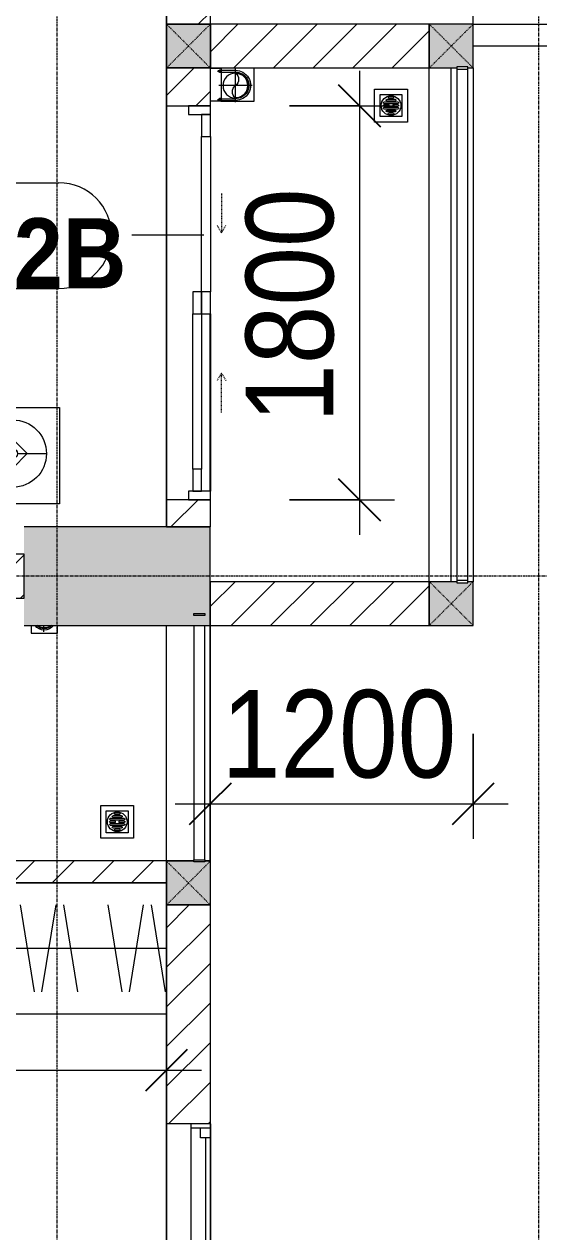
# Model space of a CAD drawing. Header units: millimetres. Extents: x 962 to 241049, y -15958 to 84407.
# Drawn here: x 115782 to 118132, y 58742 to 64259 of the extents above; entities that cross this region are included whole.
import ezdxf

# ---------------------------------------------------------------- set-up
doc = ezdxf.new("R2010")
doc.units = ezdxf.units.MM
for name, pattern in [('Dash', [6, 3, -3]), ('Grid Line', [22.225, 12.7, -3.175, 3.175, -3.175]), ('IMPORT-CENTER _3_', [10.16, 6.35, -1.27, 1.27, -1.27])]:
    doc.linetypes.add(name, pattern=pattern)
for name, color, linetype, lineweight in [('0-1', 7, 'Continuous', 5), ('A-ANNO-DIMS', 211, 'Continuous', 9), ('A-ANNO-DIMS-160', 211, 'Continuous', 9), ('A-DOOR', 31, 'Continuous', 9), ('A-DOOR-FRAM', 31, 'Continuous', 9), ('A-DOOR-HDLN', 31, 'Dash', 9), ('A-DOOR-IDEN', 31, 'Continuous', 9), ('A-FLOR-1', 250, 'Continuous', 9), ('A-FLOR-2', 9, 'Continuous', 9), ('A-FLOR-HRAL', 11, 'Continuous', 9), ('A-FLOR-HRAL-1', 254, 'Continuous', 9), ('A-FLOR-HRAL-2', 9, 'Continuous', 9), ('A-GLAZ', 151, 'Continuous', 9), ('A-WALL', 113, 'Continuous', 9), ('A-WALL-1', 253, 'Continuous', 18), ('A-WALL-2', 9, 'Continuous', 9), ('A-WALL-3', 113, 'Continuous', 18), ('A-WALL-PATT-1', 10, 'Continuous', 9), ('A-WALL-PATT-2', 111, 'Continuous', 9), ('G-IMPT', 8, 'Continuous', 9), ('G-IMPT-2', 8, 'IMPORT-CENTER _3_', 9), ('I-FURN', 30, 'Continuous', 9), ('I-FURN-1', 254, 'Continuous', 9), ('M-EQPM', 50, 'Continuous', 9), ('S-COLS', 52, 'Continuous', 9), ('S-COLS-1', 52, 'Continuous', 5), ('S-COLS-2', 7, 'Continuous', 18), ('S-COLS-6', 52, 'Continuous', 18), ('S-COLS-7', 52, 'Dash', 9), ('S-COLS-HDLN', 52, 'Dash', 9), ('S-GRID-1', 1, 'Grid Line', 9)]:
    doc.layers.add(name, color=color, linetype=linetype, lineweight=lineweight)
doc.styles.add('Arial_B_5', font='arialbd_0.ttf', dxfattribs={"width": 0.9, "height": 320})
doc.styles.add('UTM Avo', font='UTM Avo.ttf', dxfattribs={"width": 0.9, "height": 400})
doc.dimstyles.new('1_Dim_chi_tiet_2_5', dxfattribs={"dimscale": 304.8, "dimtxt": 399.720379, "dimasz": 0.629921, "dimexe": 0.524934, "dimexo": 0.0625, "dimgap": 0.052493, "dimtad": 1, "dimdec": 0, "dimrnd": 5, "dimzin": 0, "dimdsep": 46, "dimtxsty": 'UTM Avo', "dimblk1": 'OBLIQUE', "dimblk2": 'OBLIQUE', "dimsah": 1, "dimcen": 0.09, "dimdle": 0.524934, "dimazin": 0, "dimtfac": 1, "dimtdec": 4, "dimtix": 1, "dimtmove": 0, "dimatfit": 3, "dimfxl": 1.049869, "dimfxlon": 1, "dimtvp": 1, "dimtolj": 1, "dimtzin": 0, "dimarcsym": 2})
doc.dimstyles.new('1_Dim_chi_tiet_2_5_1', dxfattribs={"dimscale": 304.8, "dimtxt": 399.720379, "dimasz": 0.629921, "dimexe": 0.524934, "dimexo": 0.0625, "dimgap": 0.052493, "dimtad": 1, "dimdec": 0, "dimrnd": 5, "dimzin": 0, "dimdsep": 46, "dimtxsty": 'UTM Avo', "dimblk1": 'OBLIQUE', "dimblk2": 'OBLIQUE', "dimsah": 1, "dimcen": 0.09, "dimdle": 0.524934, "dimazin": 0, "dimtfac": 1, "dimtdec": 4, "dimtix": 1, "dimtmove": 0, "dimatfit": 3, "dimfxl": 1.049869, "dimfxlon": 1, "dimtvp": 1, "dimtolj": 1, "dimtzin": 0, "dimarcsym": 2})
pattern_1 = [(45, (63179.03, 0), (-90.50967, 90.50967), [])]

# ---------------------------------------------------------------- blocks, each defined once
blk = doc.blocks.new('NCV_TKTC_KET CAU_rvt-1-TKCS_MB TẦNG 1')
at = {"layer": 'S-COLS-1'}
h = blk.add_hatch(color=256, dxfattribs=at)
h.paths.add_polyline_path([(53427.6, 61511.9), (53452.6, 61511.9), (53452.6, 61961.9), (52602.6, 61961.9), (52602.6, 61511.9), (53377.6, 61511.9)])
h.paths.add_polyline_path([(53377.6, 61556.9), (53377.6, 61566.9), (53427.6, 61566.9), (53427.6, 61556.9)])
at = {"layer": 'A-FLOR-1'}
for p, q in [((53452.6, 61711.9), (53452.6, 61961.9)), ((53452.6, 60436.9), (53452.6, 61511.9)), ((53377.6, 60436.9), (53252.6, 60436.9)), ((53452.6, 60436.9), (53427.6, 60436.9))]:
    blk.add_line(p, q, dxfattribs=at)
at = {"layer": 'S-COLS-2'}
for p, q in [((53452.6, 61961.9), (52602.6, 61961.9)), ((53452.6, 61511.9), (53452.6, 61961.9)), ((52602.6, 61511.9), (53452.6, 61511.9))]:
    blk.add_line(p, q, dxfattribs=at)
blk = doc.blocks.new('LOBBY_SOFA_1 - LOBBY_SOFA_1-V22-TKCS_MB TẦNG 1')
at = {"layer": 'I-FURN'}
for p, q in [((-2128.3, 1548.5), (-1160.3, 1548.5)), ((-2172.3, 1064.5), (-2172.3, 1504.5)), ((-1116.3, 1504.5), (-1116.3, 1064.5)), ((-1160.3, 1020.5), (-2128.3, 1020.5)), ((-2688.2, 633.5), (-3128.2, 633.5)), ((-3128.2, 633.5), (-3128.2, 193.5)), ((-2688.2, 193.5), (-2688.2, 633.5)), ((-2556, 660), (-708, 660)), ((-2556, 0), (-2556, 660)), ((-2457, 66), (-2457, 660)), ((-1907, 143), (-1907, 660)), ((-1357, 143), (-1357, 660)), ((-807, 660), (-807, 66)), ((-708, 660), (-708, 0)), ((-575.9, 633.5), (-135.9, 633.5)), ((-575.9, 193.5), (-575.9, 633.5)), ((-135.9, 633.5), (-135.9, 193.5)), ((-2915.4, 445), (-2915.4, 577)), ((-348.6, 445), (-348.6, 577)), ((-2981.4, 423), (-2915.4, 489)), ((-2915.4, 489), (-2849.4, 423)), ((-348.6, 489), (-414.6, 423)), ((-282.6, 423), (-348.6, 489)), ((-2937.4, 423), (-3069.4, 423)), ((-2915.4, 357), (-2981.4, 423)), ((-2849.4, 423), (-2915.4, 357)), ((-2915.4, 269), (-2915.4, 401)), ((-2893.4, 423), (-2761.4, 423)), ((-370.6, 423), (-502.6, 423)), ((-414.6, 423), (-348.6, 357)), ((-348.6, 357), (-282.6, 423)), ((-348.6, 269), (-348.6, 401)), ((-326.6, 423), (-194.6, 423)), ((-3128.2, 193.5), (-2688.2, 193.5)), ((-135.9, 193.5), (-575.9, 193.5)), ((-807, 143), (-2457, 143)), ((-807, 66), (-2457, 66)), ((-708, 0), (-2556, 0))]:
    blk.add_line(p, q, dxfattribs=at)
for centre, radius in [((-2915.4, 423), 154), ((-348.6, 423), 154), ((-2915.4, 423), 22), ((-348.6, 423), 22)]:
    blk.add_circle(centre, radius, dxfattribs=at)
for centre, start, end in [((-2128.3, 1504.5), 90, 180), ((-1160.3, 1504.5), 0, 90), ((-2128.3, 1064.5), 180, 270), ((-1160.3, 1064.5), 270, 0)]:
    blk.add_arc(centre, 44, start, end, dxfattribs=at)
at = {"layer": 'I-FURN-1'}
for p, q in [((-2128.3, 1548.5), (-1160.3, 1548.5)), ((-2172.3, 1064.5), (-2172.3, 1504.5)), ((-1116.3, 1504.5), (-1116.3, 1064.5)), ((-1160.3, 1020.5), (-2128.3, 1020.5)), ((-3128.2, 633.5), (-2688.2, 633.5)), ((-3128.2, 193.5), (-3128.2, 633.5)), ((-2688.2, 633.5), (-2688.2, 193.5)), ((-2556, 660), (-708, 660)), ((-2556, 0), (-2556, 660)), ((-708, 660), (-708, 0)), ((-575.9, 633.5), (-135.9, 633.5)), ((-575.9, 193.5), (-575.9, 633.5)), ((-135.9, 633.5), (-135.9, 193.5)), ((-2688.2, 193.5), (-3128.2, 193.5)), ((-135.9, 193.5), (-575.9, 193.5)), ((-708, 0), (-2556, 0))]:
    blk.add_line(p, q, dxfattribs=at)
for centre, start, end in [((-2128.3, 1504.5), 90, 180), ((-1160.3, 1504.5), 0, 90), ((-2128.3, 1064.5), 180, 270), ((-1160.3, 1064.5), 270, 0)]:
    blk.add_arc(centre, 44, start, end, dxfattribs=at)
blk = doc.blocks.new('TU DO LV A - TU DO LV A-V17-TKCS_MB TẦNG 1')
at = {"layer": 'I-FURN'}
for p, q in [((0, 0), (3000, 0)), ((0, -600), (0, 0)), ((4.3, -101), (68.9, -499)), ((169, -101), (104.4, -499)), ((202.5, -101), (267.1, -499)), ((404.3, -101), (468.9, -499)), ((569, -101), (504.4, -499)), ((602.5, -101), (667.1, -499)), ((804.3, -101), (868.9, -499)), ((969, -101), (904.4, -499)), ((1002.5, -101), (1067.1, -499)), ((1204.3, -101), (1268.9, -499)), ((1369, -101), (1304.4, -499)), ((1402.5, -101), (1467.1, -499)), ((1604.3, -101), (1668.9, -499)), ((1769, -101), (1704.4, -499)), ((1802.5, -101), (1867.1, -499)), ((2004.3, -101), (2068.9, -499)), ((2169, -101), (2104.4, -499)), ((2202.5, -101), (2267.1, -499)), ((2404.3, -101), (2468.9, -499)), ((2569, -101), (2504.4, -499)), ((2602.5, -101), (2667.1, -499)), ((2804.3, -101), (2868.9, -499)), ((2969, -101), (2904.4, -499)), ((0, -300), (3000, -300))]:
    blk.add_line(p, q, dxfattribs=at)
at = {"layer": 'I-FURN-1'}
for p, q in [((0, 0), (3000, 0)), ((0, -600), (0, 0))]:
    blk.add_line(p, q, dxfattribs=at)
blk = doc.blocks.new('Railing - 50 x 10mm-457210-TKCS_MB TẦNG 1')
at = {"layer": 'A-FLOR-HRAL-2'}
for p, q in [((25, 5), (-25, 5)), ((-25, 5), (-25, -5)), ((25, -5), (25, 5)), ((-25, -5), (25, -5))]:
    blk.add_line(p, q, dxfattribs=at)
blk = doc.blocks.new('Railing - Railing-641413-TKCS_MB TẦNG 1')
at = {"layer": 'A-FLOR-HRAL-2'}
for p, q in [((30469.2, 52251.2), (30469.2, 51181.2)), ((30519.2, 51181.2), (30519.2, 52251.2))]:
    blk.add_line(p, q, dxfattribs=at)
at = {"extrusion": (0, 0, -1), "zscale": -1}
for p in [(-30494.2, 52301.2), (-30494.2, 51176.2)]:
    blk.add_blockref('Railing - 50 x 10mm-457210-TKCS_MB TẦNG 1', p, dxfattribs=at)
blk = doc.blocks.new('NCV_TKTC_TANG 1_rvt-1-TKCS_MB TẦNG 1')
at = {"layer": 'A-WALL-PATT-1'}
h = blk.add_hatch(dxfattribs=at)
h.set_pattern_fill('FP_1', color=256, style=0, pattern_type=2)
h.set_pattern_definition([(45, (0, 0), (-90.50967, 90.50967), [])])
h.paths.add_polyline_path([(50252.6, 60336.9), (53252.6, 60336.9), (53252.6, 60436.9), (50252.6, 60436.9)])
at = {"layer": 'A-FLOR-2'}
for p, q in [((53252.6, 61961.9), (53252.6, 64836.9)), ((54452.6, 61711.9), (54452.6, 64058.6)), ((53252.6, 63885.3), (53252.6, 62085.3)), ((53452.6, 62125.3), (53452.6, 62935.5)), ((53252.6, 60336.9), (50252.6, 60336.9)), ((53252.6, 59736.9), (53252.6, 60336.9)), ((53252.6, 56736.9), (53252.6, 59736.9))]:
    blk.add_line(p, q, dxfattribs=at)
at = {"layer": 'A-WALL-1'}
for p, q in [((53252.6, 60436.9), (50252.6, 60436.9)), ((53252.6, 60336.9), (53252.6, 60436.9)), ((50252.6, 60336.9), (53252.6, 60336.9))]:
    blk.add_line(p, q, dxfattribs=at)
at = {"layer": 'A-WALL-2'}
for p, q in [((53252.6, 60437.3), (53252.6, 61511.9)), ((53452.6, 61511.9), (53452.6, 60437.3)), ((53252.6, 60437.3), (53377.6, 60437.3)), ((53427.6, 60437.3), (53452.6, 60437.3))]:
    blk.add_line(p, q, dxfattribs=at)
at = {"layer": 'A-FLOR-HRAL-1'}
blk.add_blockref('Railing - Railing-641413-TKCS_MB TẦNG 1', (22908.5, 9260.7), dxfattribs=at)
at = {"layer": 'I-FURN-1'}
blk.add_blockref('LOBBY_SOFA_1 - LOBBY_SOFA_1-V22-TKCS_MB TẦNG 1', (52899.1, 61874.1), dxfattribs=at)
at = {"layer": 'I-FURN-1', "rotation": 180}
blk.add_blockref('TU DO LV A - TU DO LV A-V17-TKCS_MB TẦNG 1', (53252.6, 59736.9), dxfattribs=at)
blk = doc.blocks.new('1_FAMILY RVT - W01-WxH 1400x1400xmm-389822-TKCS_MB TẦNG 1')
at = {"layer": 'A-GLAZ'}
for p, q in [((248.4, 172.39), (299.2, 197.79)), ((248.4, 172.39), (299.2, 146.99)), ((248.4, 172.39), (451.6, 172.39)), ((-700, 96.19), (-700, -103.81)), ((700, 96.19), (-700, 96.19)), ((-700, 96.19), (-636.5, 96.19)), ((-680.95, 96.19), (-680.95, 7.29)), ((-636.5, 96.19), (-22.225, 96.19)), ((-636.5, 96.19), (-636.5, 51.74)), ((-636.5, 73.965), (-22.225, 73.965)), ((-22.225, 7.29), (-22.225, 96.19)), ((-22.225, 96.19), (22.225, 96.19)), ((22.225, 96.19), (680.95, 96.19)), ((22.225, 96.19), (22.225, 7.29)), ((680.95, 96.19), (700, 96.19)), ((680.95, 96.19), (680.95, 7.29)), ((700, -103.81), (700, 96.19)), ((-700, 7.29), (-680.95, 7.29)), ((-636.5, 51.74), (-680.95, 51.74)), ((-680.95, 7.29), (-22.225, 7.29)), ((22.225, 51.74), (-22.225, 51.74)), ((-22.225, 7.29), (22.225, 7.29)), ((22.225, 29.515), (636.5, 29.515)), ((22.225, 7.29), (636.5, 7.29)), ((636.5, 51.74), (636.5, 7.29)), ((680.95, 51.74), (636.5, 51.74)), ((636.5, 7.29), (700, 7.29)), ((-700, -103.81), (700, -103.81))]:
    blk.add_line(p, q, dxfattribs=at)
blk = doc.blocks.new('DEG_02-DEG_03 - DEG_02B-1800x2400mm-CỬA ĐI 02 CÁNH TRƯỢT-2213204-TKCS_MB TẦNG 1')
at = {"layer": 'A-DOOR'}
for p, q in [((-760, 100), (-860, 100)), ((-860, 100), (-860, 60)), ((-860, 60), (-760, 60)), ((-760, 60), (-760, 100)), ((-760, 100), (-50, 100)), ((-50, 60), (-760, 60)), ((50, 100), (-50, 100)), ((-50, 100), (-50, 60)), ((50, 60), (-50, 60)), ((-50, 60), (-50, 20)), ((-50, 60), (50, 60)), ((50, 60), (50, 100)), ((50, 20), (50, 60)), ((50, 60), (760, 60)), ((860, 60), (760, 60)), ((760, 60), (760, 20)), ((860, 20), (860, 60)), ((-50, 20), (50, 20)), ((760, 20), (50, 20)), ((760, 20), (860, 20))]:
    blk.add_line(p, q, dxfattribs=at)
at = {"layer": 'A-DOOR-FRAM'}
for p, q in [((-860, 100), (-900, 100)), ((-900, 100), (-900, 0)), ((-860, 0), (-860, 100)), ((900, 100), (860, 100)), ((860, 100), (860, 0)), ((900, 0), (900, 100)), ((-900, 0), (-860, 0)), ((860, 0), (900, 0))]:
    blk.add_line(p, q, dxfattribs=at)
at = {"layer": 'A-DOOR-HDLN'}
for p, q in [((-320.4, 151.1), (-355, 171.1)), ((320.4, 151.1), (355, 171.1)), ((-500.4, 151.1), (-320.4, 151.1)), ((-320.4, 151.1), (-355, 131.1)), ((320.4, 151.1), (355, 131.1)), ((500.4, 151.1), (320.4, 151.1))]:
    blk.add_line(p, q, dxfattribs=at)
blk = doc.blocks.new('Railing - 50 x 10mm-1251311-TKCS_MB TẦNG 1')
at = {"layer": 'A-FLOR-HRAL'}
for p, q in [((25, 5), (-25, 5)), ((-25, 5), (-25, -5)), ((25, -5), (25, 5)), ((-25, -5), (25, -5))]:
    blk.add_line(p, q, dxfattribs=at)
blk = doc.blocks.new('Railing - Railing-1598472-TKCS_MB TẦNG 1')
at = {"layer": 'A-FLOR-HRAL'}
for p, q in [((54578.6, 64053.6), (54578.6, 61716.9)), ((54628.6, 61716.9), (54628.6, 64053.6))]:
    blk.add_line(p, q, dxfattribs=at)
for p in [(54603.6, 64058.6), (54603.6, 61711.9)]:
    blk.add_blockref('Railing - 50 x 10mm-1251311-TKCS_MB TẦNG 1', p)
blk = doc.blocks.new('TKTC_XREF_251221_MB TANG 1 - TKTC_XREF_260130_MB TANG 1_dwg_THU NUOC - THU NUOC-444531-TKCS_MB TẦNG 1-4202124-TKCS_MB TẦNG 1')
at = {"layer": 'M-EQPM'}
for p, q in [((-23.3, 10.8), (40.9, 10.8)), ((40.9, 4.8), (-23.3, 4.8)), ((-11, 23.3), (28.5, 23.3)), ((28.5, 17.3), (-11, 17.3)), ((-1.1, 35.6), (18.5, 35.6)), ((18.5, 29.6), (-1.1, 29.6)), ((-23.3, -13.6), (40.9, -13.6)), ((40.9, -19.6), (-23.3, -19.6)), ((-11, -26.1), (28.5, -26.1)), ((28.5, -32.1), (-11, -32.1)), ((-1.1, -38.5), (18.5, -38.5)), ((18.5, -44.5), (-1.1, -44.5))]:
    blk.add_line(p, q, dxfattribs=at)
at = {"layer": 'M-EQPM', "flags": 128}
for points in [[(83.7, -79.4), (83.7, 70.6), (-66.3, 70.6), (-66.3, -79.4)], [(58.7, -54.4), (58.7, 45.6), (-41.3, 45.6), (-41.3, -54.4)]]:
    blk.add_lwpolyline(points, close=True, dxfattribs=at)
for points in [[(-23.3, -1.2), (0.7, -1.2), (0.7, -7.2), (-23.3, -7.2)], [(40.9, -7.2), (16.7, -7.2), (16.7, -1.2), (40.9, -1.2)]]:
    blk.add_lwpolyline(points, dxfattribs=at)
at = {"layer": 'M-EQPM'}
for centre, radius, start, end in [((8.7, -4.4), 45, 360, 180), ((8.7, -4.4), 45, 360, 180), ((-23.3, 7.8), 3, 90, 270), ((-11, 20.3), 3, 90, 270), ((-1.1, 32.6), 3, 90, 270), ((18.5, 32.6), 3, 270, 90), ((28.5, 20.3), 3, 270, 90), ((40.9, 7.8), 3, 270, 90), ((8.7, -4.4), 45, 180, 360), ((8.7, -4.4), 45, 180, 360), ((-23.3, -4.2), 3, 90, 270), ((-23.3, -16.6), 3, 90, 270), ((-11, -29.1), 3, 90, 270), ((-1.1, -41.5), 3, 90, 270), ((18.5, -41.5), 3, 270, 90), ((28.5, -29.1), 3, 270, 90), ((40.9, -4.2), 3, 270, 90), ((40.9, -16.6), 3, 270, 90)]:
    blk.add_arc(centre, radius, start, end, dxfattribs=at)
blk = doc.blocks.new('TKTC_XREF_251221_MB TANG 1 - TKTC_XREF_260130_MB TANG 1_dwg_CUM U_DN100-V152-TKCS_MB TẦNG 1')
at = {"layer": 'G-IMPT'}
blk.add_hatch(color=256, dxfattribs=at).paths.add_polyline_path([(61, 0), (58.9, -15.8), (52.8, -30.5), (42.7, -42.7), (42.7, -37.2), (49.4, -28.5), (55.1, -14.8), (57, 0), (55.1, 14.8), (49.4, 28.5), (42.7, 38.5), (43.1, 43.1), (52.8, 30.5), (58.9, 15.8)])
for radius, start, end in [(61, 315, 45), (69, 309.03259, 50.96741), (57, 321.37092, 38.62908)]:
    blk.add_arc((0, 0), radius, start, end, dxfattribs=at)
blk = doc.blocks.new('TKTC_XREF_251221_MB TANG 1 - TKTC_XREF_260130_MB TANG 1_dwg_$cc-V153-TKCS_MB TẦNG 1')
at = {"layer": 'G-IMPT'}
for start, end in [(137.64805, 221.83189), (139.23034, 220.2382)]:
    blk.add_arc((0, 0), 0.5, start, end, dxfattribs=at)
at = {"layer": 'G-IMPT-2'}
blk.add_line((-0.673, 0), (-0.357, 0), dxfattribs=at)
blk = doc.blocks.new('TKTC_XREF_251221_MB TANG 1 - TKTC_XREF_260130_MB TANG 1_dwg_CUM U_DN100-4202115-TKCS_MB TẦNG 1')
at = {"layer": 'G-IMPT'}
blk.add_hatch(color=256, dxfattribs=at).paths.add_polyline_path([(0, -61), (0, -57), (14.8, -55.1), (28.5, -49.4), (40.3, -40.3), (49.4, -28.5), (55.1, -14.8), (57, 0), (55.1, 14.8), (49.4, 28.5), (40.3, 40.3), (28.5, 49.4), (14.8, 55.1), (0, 57), (0, 61), (15.8, 58.9), (30.5, 52.8), (43.1, 43.1), (52.8, 30.5), (58.9, 15.8), (61, 0), (58.9, -15.8), (52.8, -30.5), (43.1, -43.1), (30.5, -52.8), (15.8, -58.9)])
for p, q in [((-79.1, 66.6), (-79.1, 63.4)), ((-76.6, 66.6), (-76.6, 63.4)), ((-74.6, 66.6), (-74.6, 63.4)), ((-72.7, 69.3), (-72.7, 60.7)), ((-66.9, 67.9), (-71.7, 67.9)), ((-66.9, 62.1), (-71.7, 62.1)), ((-65, 69), (0, 69)), ((-79.1, -63.4), (-79.1, -66.6)), ((-76.6, -63.4), (-76.6, -66.6)), ((-74.6, -63.4), (-74.6, -66.6)), ((-72.7, -60.7), (-72.7, -69.3)), ((-66.9, -62.1), (-71.7, -62.1)), ((-66.9, -67.9), (-71.7, -67.9)), ((-65, -69), (0, -69))]:
    blk.add_line(p, q, dxfattribs=at)
at = {"layer": 'G-IMPT', "flags": 128}
for points in [[(-72.7, 67.6), (-78.1, 67.6), (-78.1, 62.4), (-72.7, 62.4)], [(-71.7, 59.2), (-66.9, 59.2), (-66.9, 70.8), (-71.7, 70.8)], [(-66.9, 70.8), (-66.9, 72.7), (-65, 72.7), (-65, 57.3), (-66.9, 57.3), (-66.9, 59.2)], [(-65, 61), (0, 61), (0, 57)], [(-72.7, -62.4), (-78.1, -62.4), (-78.1, -67.6), (-72.7, -67.6)], [(-71.7, -70.8), (-66.9, -70.8), (-66.9, -59.2), (-71.7, -59.2)], [(-66.9, -59.2), (-66.9, -57.3), (-65, -57.3), (-65, -72.7), (-66.9, -72.7), (-66.9, -70.8)], [(-65, -61), (0, -61), (0, -57)]]:
    blk.add_lwpolyline(points, dxfattribs=at)
at = {"layer": 'G-IMPT'}
for centre, radius, start, end in [((-78.1, 66.6), 0.96, 90, 180), ((-78.1, 63.4), 0.96, 180, 270), ((-71.1, 69.3), 1.56, 112.6199, 247.3801), ((-67.9, 65), 4.8, 143.1301, 216.8699), ((-71.1, 60.7), 1.56, 112.6199, 247.3801), ((0, 0), 69, 270, 90), ((0, 0), 61, 270, 90), ((0, 0), 57, 270, 90), ((-78.1, -63.4), 0.96, 90, 180), ((-78.1, -66.6), 0.96, 180, 270), ((-71.1, -60.7), 1.56, 112.6199, 247.3801), ((-67.9, -65), 4.8, 143.1301, 216.8699), ((-71.1, -69.3), 1.56, 112.6199, 247.3801)]:
    blk.add_arc(centre, radius, start, end, dxfattribs=at)
blk = doc.blocks.new('TKTC_XREF_251221_MB TANG 1 - TKTC_XREF_260130_MB TANG 1_dwg_$cc-4202121-TKCS_MB TẦNG 1')
at = {"layer": 'G-IMPT'}
blk.add_circle((0, 0), 0.5, dxfattribs=at)
for centre, radius, start, end in [((0, 0), 0.5, 90, 270), ((0.188, 0.25), 0.313, 126.8699, 233.1301), ((-0.188, -0.25), 0.313, 306.8699, 53.1301)]:
    blk.add_arc(centre, radius, start, end, dxfattribs=at)
at = {"layer": 'G-IMPT-2'}
for p, q in [((0, -0.673), (0, 0.673)), ((-0.673, 0), (0.673, 0))]:
    blk.add_line(p, q, dxfattribs=at)
blk = doc.blocks.new('TKTC_XREF_251221_MB TANG 1 - TKTC_XREF_260130_MB TANG 1_dwg-4202109-TKCS_MB TẦNG 1')
at = {"layer": 'G-IMPT'}
for p, q in [((-150516.7, -339834.7), (-150516.7, -339869.7)), ((-149699, -340911.3), (-149699, -339834.7))]:
    blk.add_line(p, q, dxfattribs=at)
at = {"layer": 'G-IMPT', "flags": 128}
for points in [[(-148499.1, -337088.1), (-148499.1, -336309.7), (-149699, -336309.7)], [(-149699, -337289.6), (-149649.3, -337289.9), (-149649.3, -337440.4), (-149699, -337440.1)], [(-150516.7, -339869.7), (-150397.1, -339869.7), (-150397.1, -339834.7)]]:
    blk.add_lwpolyline(points, dxfattribs=at)
blk.add_lwpolyline([(-149649.2, -337440.2), (-149499.5, -337440.2), (-149499.5, -337289.8), (-149649.2, -337289.8)], close=True, dxfattribs=at)
at = {"extrusion": (0, 0, -1)}
for name, p, xscale, yscale, zscale, rotation in [('TKTC_XREF_251221_MB TANG 1 - TKTC_XREF_260130_MB TANG 1_dwg_CUM U_DN100-4202115-TKCS_MB TẦNG 1', (149584.3, -337367.7), 0.9975000000000006, 0.9975000000000006, -0.9975000000000006, 180.000991338195), ('TKTC_XREF_251221_MB TANG 1 - TKTC_XREF_260130_MB TANG 1_dwg_$cc-4202121-TKCS_MB TẦNG 1', (149584.3, -337368.6), 113.7150000000073, 113.7150000000073, -113.7150000000073, 359.9990086636432), ('TKTC_XREF_251221_MB TANG 1 - TKTC_XREF_260130_MB TANG 1_dwg_CUM U_DN100-V152-TKCS_MB TẦNG 1', (150457.3, -339801), 0.7894736842105242, 0.7894736842105242, -0.7894736842105242, 269.9999999984439)]:
    blk.add_blockref(name, p, dxfattribs=dict(at, xscale=xscale, yscale=yscale, zscale=zscale, rotation=rotation))
at = {"extrusion": (0, 0, -1), "zscale": -1}
for p in [(148865.3, -337455.6), (150115.5, -340727.3)]:
    blk.add_blockref('TKTC_XREF_251221_MB TANG 1 - TKTC_XREF_260130_MB TANG 1_dwg_THU NUOC - THU NUOC-444531-TKCS_MB TẦNG 1-4202124-TKCS_MB TẦNG 1', p, dxfattribs=at)
at = {"xscale": 90.00000000005122, "yscale": 90.00000000005122, "zscale": 90.00000000005122, "rotation": 90.37402677993775}
blk.add_blockref('TKTC_XREF_251221_MB TANG 1 - TKTC_XREF_260130_MB TANG 1_dwg_$cc-V153-TKCS_MB TẦNG 1', (-150459.1, -339802.6), dxfattribs=at)
blk = doc.blocks.new('TKTC_XREF_251221_MB TANG 1 - TKTC_XREF_251221_MB TANG 1-2038492-TKCS_MB TẦNG 1')
blk.add_blockref('TKTC_XREF_251221_MB TANG 1 - TKTC_XREF_260130_MB TANG 1_dwg-4202109-TKCS_MB TẦNG 1', (169499.1, 384109.7))
blk = doc.blocks.new('G1_SOF - BO TRU - 200x200-3050151-TKCS_MB TẦNG 1')
at = {"layer": 'S-COLS-HDLN'}
for p, q in [((-100, 100), (100, -100)), ((100, 100), (-100, -100))]:
    blk.add_line(p, q, dxfattribs=at)
blk = doc.blocks.new('DIMBLOCK68-TKCS_MB TẦNG 1')
at = {"layer": 'A-ANNO-DIMS-160'}
for p, q in [((117312.8, 64045.3), (117312.8, 61925.3)), ((116992.8, 63885.3), (117472.8, 63885.3)), ((117312.8, 63885.3), (116992.8, 63885.3)), ((116992.8, 62085.3), (117472.8, 62085.3)), ((117312.8, 62085.3), (116992.8, 62085.3))]:
    blk.add_line(p, q, dxfattribs=at)
at = {"layer": 'A-ANNO-DIMS-160', "lineweight": 25}
for p, q in [((117312.8, 63885.3), (117216.8, 63981.3)), ((117312.8, 63885.3), (117408.8, 63789.3)), ((117312.8, 62085.3), (117216.8, 62181.3)), ((117312.8, 62085.3), (117408.8, 61989.3))]:
    blk.add_line(p, q, dxfattribs=at)
at = {"layer": 'A-ANNO-DIMS-160', "color": 0, "insert": (116793.2, 62437.5), "char_height": 400, "width": 1314.636, "attachment_point": 1, "rotation": 90, "line_spacing_factor": 1.110334, "style": 'UTM Avo'}
blk.add_mtext('1800', dxfattribs=at)
blk = doc.blocks.new('_Oblique')
at = {"color": 0, "linetype": 'ByBlock', "lineweight": -2}
blk.add_line((-0.5, -0.5), (0.5, 0.5), dxfattribs=at)
blk = doc.blocks.new('STN_Door Tag - STN_Door Tag-1788670-TKCS_MB TẦNG 1')
at = {"layer": 'A-DOOR-IDEN'}
for p, q in [((-3.37, 1.495), (3.431, 1.495)), ((-3.37, -1.524), (3.431, -1.524))]:
    blk.add_line(p, q, dxfattribs=at)
for centre, start, end in [((-3.37, -0.015), 90, 270), ((3.431, -0.015), 270, 90)]:
    blk.add_arc(centre, 1.509, start, end, dxfattribs=at)
blk = doc.blocks.new('DIMBLOCK181-TKCS_MB TẦNG 1')
at = {"layer": 'A-ANNO-DIMS-160'}
for p, q in [((107831.6, 59800.8), (107831.6, 59320.8)), ((107831.6, 59480.8), (107831.6, 59800.8)), ((116431.6, 59800.8), (116431.6, 59320.8)), ((116431.6, 59480.8), (116431.6, 59800.8)), ((107671.6, 59480.8), (116591.6, 59480.8))]:
    blk.add_line(p, q, dxfattribs=at)
at = {"layer": 'A-ANNO-DIMS-160', "lineweight": 25}
for p, q in [((107831.6, 59480.8), (107927.6, 59576.8)), ((116431.6, 59480.8), (116527.6, 59576.8)), ((107831.6, 59480.8), (107735.6, 59384.8)), ((116431.6, 59480.8), (116335.6, 59384.8))]:
    blk.add_line(p, q, dxfattribs=at)
at = {"layer": 'A-ANNO-DIMS-160', "color": 0, "insert": (111583.8, 60000.4), "char_height": 400, "width": 1314.636, "attachment_point": 1, "line_spacing_factor": 1.110334, "style": 'UTM Avo'}
blk.add_mtext('8600', dxfattribs=at)
blk = doc.blocks.new('DIMBLOCK332-TKCS_MB TẦNG 1')
at = {"layer": 'A-ANNO-DIMS-160'}
for p, q in [((116631.6, 61017.5), (116631.6, 60537.5)), ((116631.6, 60697.5), (116631.6, 61017.5)), ((117831.6, 61017.5), (117831.6, 60537.5)), ((117831.6, 60697.5), (117831.6, 61017.5)), ((116471.6, 60697.5), (117991.6, 60697.5))]:
    blk.add_line(p, q, dxfattribs=at)
at = {"layer": 'A-ANNO-DIMS-160', "lineweight": 25}
for p, q in [((116631.6, 60697.5), (116727.6, 60793.5)), ((117831.6, 60697.5), (117927.6, 60793.5)), ((116631.6, 60697.5), (116535.6, 60601.5)), ((117831.6, 60697.5), (117735.6, 60601.5))]:
    blk.add_line(p, q, dxfattribs=at)
at = {"layer": 'A-ANNO-DIMS-160', "color": 0, "insert": (116683.8, 61217.2), "char_height": 400, "width": 1314.636, "attachment_point": 1, "line_spacing_factor": 1.110334, "style": 'UTM Avo'}
blk.add_mtext('1200', dxfattribs=at)

msp = doc.modelspace()

# ---------------------------------------------------------------- hatches: boundary and pattern name
at = {"layer": 'A-WALL-PATT-2'}
h = msp.add_hatch(dxfattribs=at)
h.set_pattern_fill('FP_1', color=256, style=0, pattern_type=2)
h.set_pattern_definition(pattern_1)
h.paths.add_polyline_path([(116631.7, 64258.6), (116631.7, 66035.3), (116431.7, 66035.3), (116431.7, 64258.6)])
h.paths.add_polyline_path([(116631.7, 67435.3), (116631.7, 68435.3), (116431.7, 68435.3), (116431.7, 67435.3)])
h = msp.add_hatch(dxfattribs=at)
h.set_pattern_fill('FP_1', color=256, style=0, pattern_type=2)
h.set_pattern_definition(pattern_1)
h.paths.add_polyline_path([(117631.6, 64058.6), (117631.6, 64258.6), (116631.7, 64258.6), (116631.7, 64058.6)])
h = msp.add_hatch(dxfattribs=at)
h.set_pattern_fill('FP_1', color=256, style=0, pattern_type=2)
h.set_pattern_definition(pattern_1)
h.paths.add_polyline_path([(116631.7, 61961.9), (116631.7, 62085.3), (116431.7, 62085.3), (116431.7, 61961.9)])
h.paths.add_polyline_path([(116431.7, 63885.3), (116631.7, 63885.3), (116631.7, 64058.6), (116431.7, 64058.6)])
h = msp.add_hatch(dxfattribs=at)
h.set_pattern_fill('FP_1', color=256, style=0, pattern_type=2)
h.set_pattern_definition(pattern_1)
h.paths.add_polyline_path([(115781.6, 61636.9), (115781.6, 61836.9), (108931.7, 61836.9), (108931.7, 61636.9), (112131.9, 61636.9), (112131.9, 61835.3), (112331.9, 61835.3), (112331.9, 61636.9), (114458.5, 61636.9)])
h = msp.add_hatch(dxfattribs=at)
h.set_pattern_fill('FP_1', color=256, style=0, pattern_type=2)
h.set_pattern_definition(pattern_1)
h.paths.add_polyline_path([(117631.6, 61511.9), (117631.6, 61711.9), (116631.6, 61711.1), (116631.6, 61511.9)])
h = msp.add_hatch(dxfattribs=at)
h.set_pattern_fill('FP_1', color=256, style=0, pattern_type=2)
h.set_pattern_definition(pattern_1)
h.paths.add_polyline_path([(116473.5, 56833.3), (116631.7, 56833.3), (116631.7, 57835.3), (116431.7, 57835.3), (116431.7, 56833.3)])
h.paths.add_polyline_path([(116631.7, 59235.3), (116631.7, 60235.3), (116431.7, 60235.3), (116431.7, 59235.3)])
at = {"layer": 'S-COLS-1'}
for points in [[(116631.7, 64058.6), (116631.7, 64258.6), (116431.7, 64258.6), (116431.7, 64058.6)], [(117831.6, 64058.6), (117831.6, 64258.6), (117631.6, 64258.6), (117631.6, 64058.6), (117757.6, 64058.6), (117757.6, 64063.6), (117807.6, 64063.6), (117807.6, 64058.6)], [(117831.6, 61511.9), (117831.6, 61711.9), (117807.6, 61711.9), (117807.6, 61706.9), (117757.6, 61706.9), (117757.6, 61711.9), (117631.6, 61711.1), (117631.6, 61511.9), (117807.6, 61511.9)], [(116606.7, 60235.3), (116631.7, 60235.3), (116631.7, 60435.3), (116606.7, 60435.3), (116606.7, 60431.9), (116556.7, 60431.9), (116556.7, 60435.3), (116431.7, 60435.3), (116431.7, 60235.3), (116556.7, 60235.3)]]:
    msp.add_hatch(color=256, dxfattribs=at).paths.add_polyline_path(points)

# ---------------------------------------------------------------- linework, layer by layer
at = {"layer": 'A-DOOR-IDEN'}
msp.add_line((116602.1, 63294.5), (116273.9, 63294.4), dxfattribs=at)
at = {"layer": 'A-WALL'}
for p, q in [((116431.7, 64258.6), (116631.7, 64258.6)), ((116631.7, 64258.6), (116631.7, 64058.6)), ((117631.6, 64058.6), (117631.6, 64258.6)), ((117831.6, 64258.6), (123331.6, 64258.6)), ((123331.6, 64158.6), (117831.6, 64158.6)), ((116631.7, 64058.6), (116431.7, 64058.6)), ((117731.6, 61711.9), (117731.6, 64058.6)), ((117831.6, 64058.6), (117831.6, 61711.9)), ((116431.7, 62085.3), (116431.7, 63885.3)), ((116631.7, 62935.3), (116631.7, 62125.3)), ((117631.6, 61511.9), (117631.6, 61711.9)), ((116631.7, 60235.3), (116431.7, 60235.3))]:
    msp.add_line(p, q, dxfattribs=at)
at = {"layer": 'A-WALL-3'}
for p, q in [((116431.7, 66035.3), (116431.7, 64258.6)), ((116631.7, 64258.6), (116631.7, 66035.3)), ((117631.6, 64258.6), (116631.7, 64258.6)), ((116431.7, 64058.6), (116431.7, 63885.3)), ((116631.7, 64058.6), (117631.6, 64058.6)), ((116631.7, 63885.3), (116631.7, 64058.6)), ((116431.7, 63885.3), (116631.7, 63885.3)), ((116431.7, 62085.3), (116431.7, 61961.9)), ((116631.7, 62085.3), (116431.7, 62085.3)), ((116631.7, 61961.9), (116631.7, 62085.3)), ((116431.7, 61961.9), (116631.7, 61961.9)), ((115781.6, 61836.9), (108931.7, 61836.9)), ((115781.6, 61636.9), (115781.6, 61836.9)), ((117631.6, 61711.9), (116631.6, 61711.9)), ((116631.6, 61711.9), (116631.6, 61511.9)), ((112331.9, 61636.9), (115781.6, 61636.9)), ((116631.6, 61511.9), (117631.6, 61511.9)), ((116431.7, 60235.3), (116431.7, 59235.3)), ((116631.7, 59235.3), (116631.7, 60235.3))]:
    msp.add_line(p, q, dxfattribs=at)
at = {"layer": 'S-COLS'}
for p, q in [((116631.7, 64258.6), (116431.7, 64258.6)), ((116631.7, 64058.6), (116631.7, 64258.6)), ((117631.6, 64258.6), (117631.6, 64058.6)), ((116431.7, 64058.6), (116631.7, 64058.6)), ((117631.6, 61711.9), (117631.6, 61511.9)), ((116431.7, 60235.3), (116631.7, 60235.3))]:
    msp.add_line(p, q, dxfattribs=at)
at = {"layer": 'S-COLS-6'}
for p, q in [((116431.7, 64258.6), (116431.7, 64058.6)), ((117831.6, 64258.6), (117631.6, 64258.6)), ((117831.6, 64058.6), (117831.6, 64258.6)), ((117631.6, 64058.6), (117757.6, 64058.6)), ((117807.6, 64058.6), (117831.6, 64058.6)), ((117757.6, 61711.9), (117631.6, 61711.9)), ((117831.6, 61711.9), (117807.6, 61711.9)), ((117831.6, 61511.9), (117831.6, 61711.9)), ((117631.6, 61511.9), (117831.6, 61511.9)), ((116556.7, 60435.3), (116431.7, 60435.3)), ((116431.7, 60435.3), (116431.7, 60235.3)), ((116631.7, 60435.3), (116606.7, 60435.3)), ((116631.7, 60235.3), (116631.7, 60435.3))]:
    msp.add_line(p, q, dxfattribs=at)
at = {"layer": 'S-GRID-1'}
for p, q in [((115931.6, 15532), (115931.6, 78459.2)), ((118131.6, 15532), (118131.6, 78459.2)), ((192368.8, 61736.9), (96265.8, 61736.9))]:
    msp.add_line(p, q, dxfattribs=at)

# ---------------------------------------------------------------- block references
at = {"layer": '0-1'}
for name in ['NCV_TKTC_KET CAU_rvt-1-TKCS_MB TẦNG 1', 'NCV_TKTC_TANG 1_rvt-1-TKCS_MB TẦNG 1']:
    msp.add_blockref(name, (63179, 0), dxfattribs=at)
at = {"layer": 'A-DOOR', "rotation": 269.9999999999999}
msp.add_blockref('DEG_02-DEG_03 - DEG_02B-1800x2400mm-CỬA ĐI 02 CÁNH TRƯỢT-2213204-TKCS_MB TẦNG 1', (116531.7, 62985.3), dxfattribs=at)
at = {"layer": 'A-DOOR-IDEN', "xscale": 159.9999999999999, "yscale": 159.9999999999999, "zscale": 159.9999999999999}
msp.add_blockref('STN_Door Tag - STN_Door Tag-1788670-TKCS_MB TẦNG 1', (115390.9, 63295.1), dxfattribs=at)
at = {"layer": 'A-FLOR-HRAL'}
msp.add_blockref('Railing - Railing-1598472-TKCS_MB TẦNG 1', (63179, 0), dxfattribs=at)
at = {"layer": 'A-GLAZ', "rotation": 269.9999999999999}
msp.add_blockref('1_FAMILY RVT - W01-WxH 1400x1400xmm-389822-TKCS_MB TẦNG 1', (116535.5, 58535.3), dxfattribs=at)
at = {"layer": 'M-EQPM'}
msp.add_blockref('TKTC_XREF_251221_MB TANG 1 - TKTC_XREF_251221_MB TANG 1-2038492-TKCS_MB TẦNG 1', (96831.6, 17236.9), dxfattribs=at)
at = {"layer": 'S-COLS-7'}
for p in [(116531.7, 64158.6), (117731.6, 64158.6), (117731.6, 61611.9), (116531.7, 60335.3)]:
    msp.add_blockref('G1_SOF - BO TRU - 200x200-3050151-TKCS_MB TẦNG 1', p, dxfattribs=at)

# ---------------------------------------------------------------- texts
at = {"layer": 'A-DOOR-IDEN', "insert": (115387.6, 63209.7), "char_height": 320, "width": 1762.56, "attachment_point": 5, "line_spacing_factor": 0.936439, "style": 'Arial_B_5'}
msp.add_mtext('\\pt7.2,14.4,21.6,28.8,36,43.2,50.4,57.6,64.8,72,79.2,86.4,93.6,100.8,108,115.2,122.4,129.6,136.8,144,151.2,158.4,165.6,172.8,180,187.2,194.4,201.6,208.8,216,223.2,230.4;DEG.02B', dxfattribs=at)

# ---------------------------------------------------------------- dimensions: what is measured, and where the dimension line sits
at = {"layer": 'A-ANNO-DIMS'}
dim = msp.add_linear_dim(base=(117312.8, 62085.3), p1=(116992.8, 63885.3), p2=(116992.8, 62085.3), angle=90, dimstyle='1_Dim_chi_tiet_2_5', override={"dimpost": '<>', "dimfxl": 1800}, dxfattribs=at)
dim.commit()
dim.dimension.update_dxf_attribs({"geometry": 'DIMBLOCK68-TKCS_MB TẦNG 1', "text_midpoint": (117089.9, 62985.3)})
for base, p1, p2, dimstyle, override, picture, middle in [((117831.6, 60697.5), (116631.6, 61017.5), (117831.6, 61017.5), '1_Dim_chi_tiet_2_5_1', {"dimpost": '<>', "dimfxl": 1200}, 'DIMBLOCK332-TKCS_MB TẦNG 1', (117231.6, 60920.5)), ((116431.6, 59480.8), (107831.6, 59800.8), (116431.6, 59800.8), '1_Dim_chi_tiet_2_5', {"dimpost": '<>', "dimfxl": 8600}, 'DIMBLOCK181-TKCS_MB TẦNG 1', (112131.6, 59703.8))]:
    dim = msp.add_linear_dim(base=base, p1=p1, p2=p2, dimstyle=dimstyle, override=override, dxfattribs=at)
    dim.commit()
    dim.dimension.update_dxf_attribs({"geometry": picture, "text_midpoint": middle})

doc.saveas('drawing.dxf')
